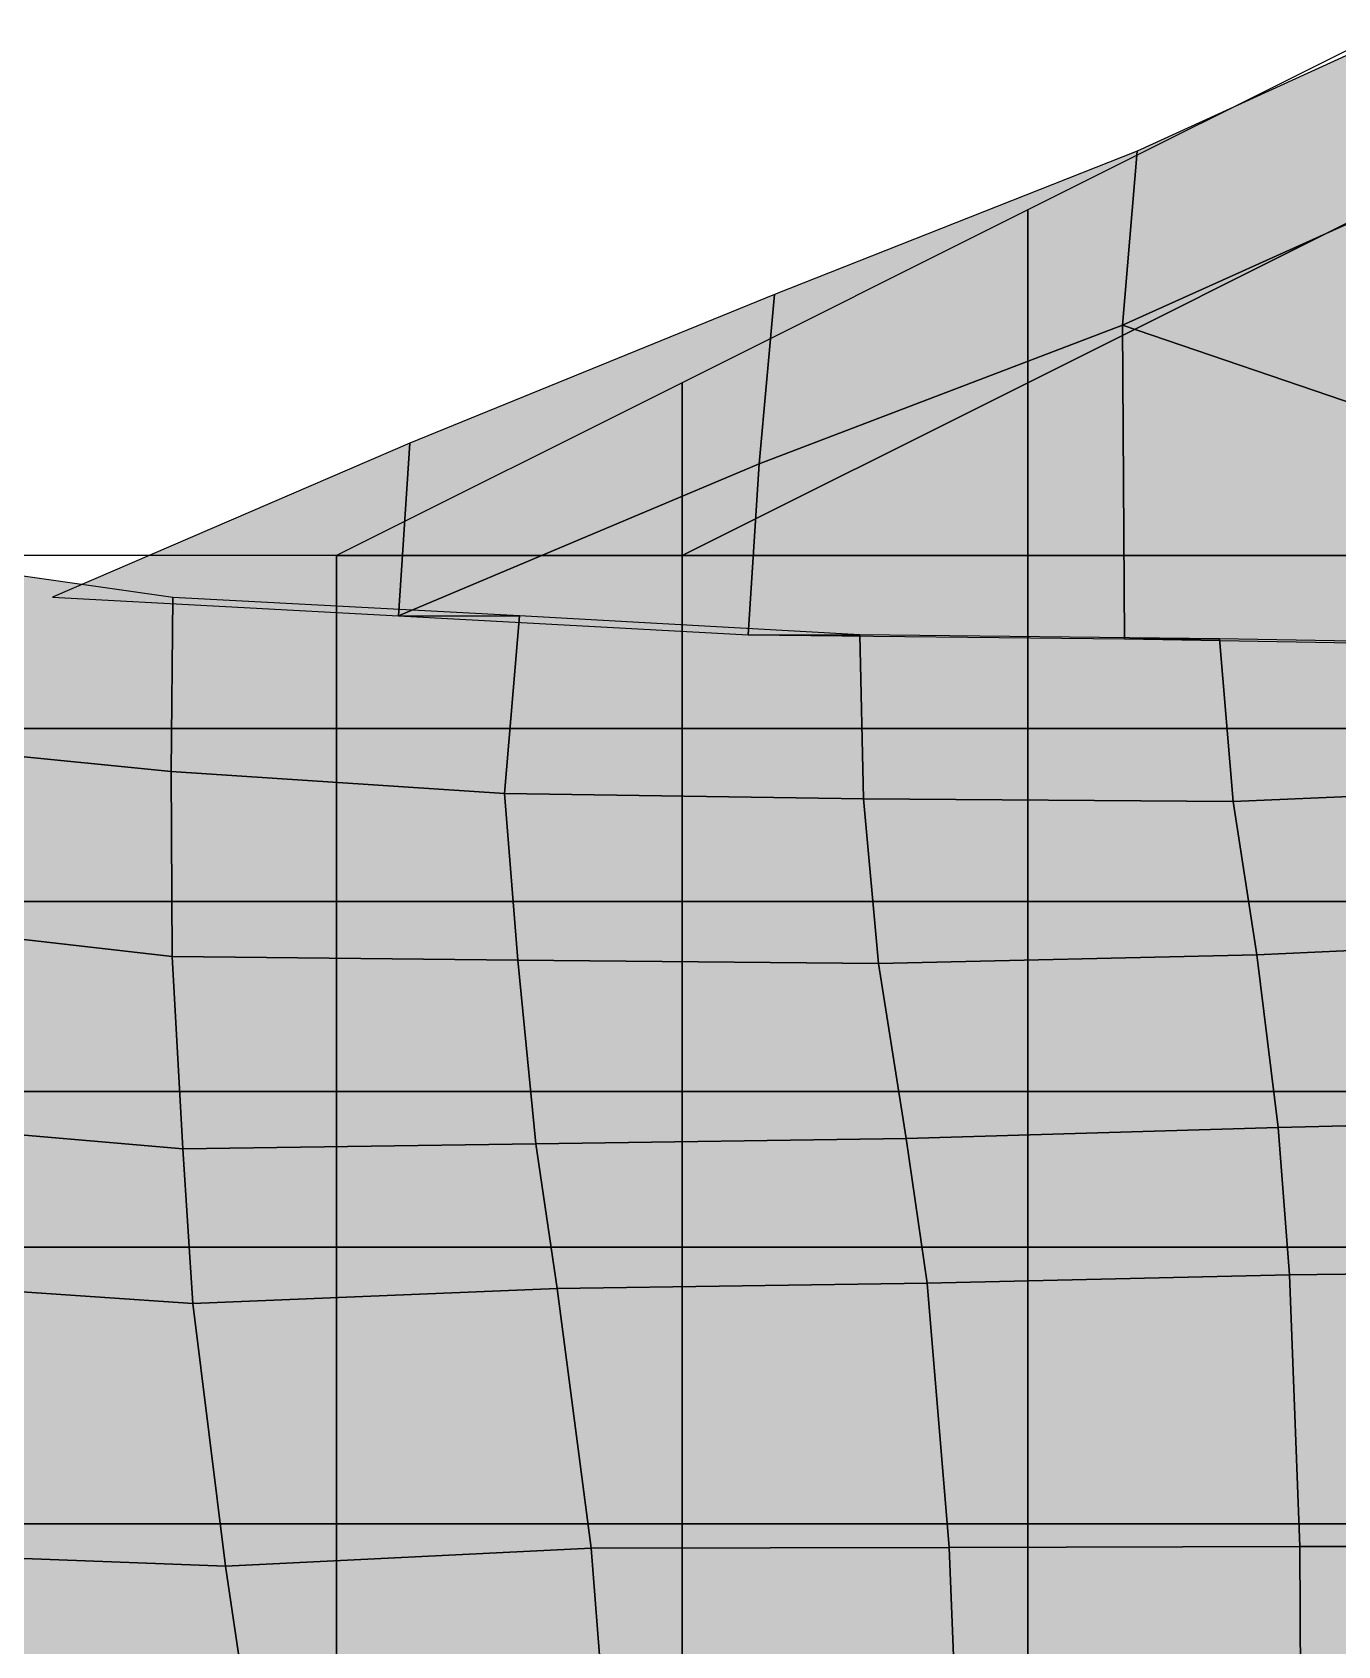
# Model space of a CAD drawing. Header units: inches. Extents: x -100 to 100, y -42 to 41.
# Drawn here: x -22.26 to -14.71, y -30.81 to -21.47 of the extents above; entities that cross this region are included whole.
import ezdxf

# ---------------------------------------------------------------- set-up
doc = ezdxf.new("R2010")
doc.units = ezdxf.units.IN
doc.header["$MEASUREMENT"] = 0
for name, color, linetype in [('Mesh-Ac1①', 7, 'Continuous'), ('Mesh-Acs', 7, 'Continuous'), ('Mesh-joint-hd-s3', 7, 'Continuous'), ('Mesh-MPC', 7, 'Continuous'), ('Mesh-SCP(50%)_Ac1①', 7, 'Continuous'), ('Mesh-SCP(50%)_Acs', 7, 'Continuous'), ('Mesh-盛石', 7, 'Continuous'), ('Undeformed Mesh-Ac1①', 7, 'Continuous'), ('Undeformed Mesh-Acs', 7, 'Continuous'), ('Undeformed Mesh-joint-hd-s3', 7, 'Continuous'), ('Undeformed Mesh-MPC', 7, 'Continuous'), ('Undeformed Mesh-SCP(50%)_Ac1①', 7, 'Continuous'), ('Undeformed Mesh-SCP(50%)_Acs', 7, 'Continuous'), ('Undeformed Mesh-盛石', 7, 'Continuous')]:
    doc.layers.add(name, color=color, linetype=linetype)

msp = doc.modelspace()

# ---------------------------------------------------------------- linework, layer by layer
at = {"color": 7, "true_color": 0xffffff, "transparency": 33554687}
for p, q in [((-21.4461, -24.7423), (-21.4461, -24.7423)), ((-20.141, -24.8489), (-19.4396, -24.8489)), ((-18.118, -24.9584), (-17.4705, -24.9584)), ((-15.94, -24.9814), (-15.3893, -24.9814)), ((-21.4564, -25.7487), (-21.4564, -25.7487)), ((-21.4509, -26.8182), (-21.4509, -26.8182)), ((-21.3886, -27.9324), (-21.3886, -27.9324)), ((-21.33, -28.8269), (-21.33, -28.8269)), ((-21.1409, -30.3465), (-21.1409, -30.3465))]:
    msp.add_line(p, q, dxfattribs=at)
for points in [[(-14.364, -21.4726), (-15.866, -22.1606), (-15.951, -23.1667)], [(-14.364, -21.4726), (-15.951, -23.1667), (-14.37, -22.4557)], [(-15.866, -22.1606), (-17.965, -22.9902), (-18.053, -23.9697)], [(-15.866, -22.1606), (-18.053, -23.9697), (-15.951, -23.1667)], [(-15.951, -23.1667), (-14.311, -23.7266), (-14.37, -22.4557)], [(-17.965, -22.9902), (-20.074, -23.85), (-20.141, -24.8489)], [(-17.965, -22.9902), (-20.141, -24.8489), (-18.053, -23.9697)], [(-18.118, -24.9584), (-15.94, -24.9814), (-15.951, -23.1667)], [(-18.118, -24.9584), (-15.951, -23.1667), (-18.053, -23.9697)], [(-15.951, -23.1667), (-15.94, -24.9814), (-14.336, -25.0093)], [(-15.951, -23.1667), (-14.336, -25.0093), (-14.311, -23.7266)], [(-20.074, -23.85), (-22.143, -24.7412), (-20.141, -24.8489)], [(-20.141, -24.8489), (-18.118, -24.9584), (-18.053, -23.9697)], [(-21.4564, -25.7487), (-21.4461, -24.7423), (-23.364, -24.46803)], [(-21.4564, -25.7487), (-23.364, -24.46803), (-23.3356, -25.56311)], [(-21.4461, -24.7423), (-21.4564, -25.7487), (-19.528, -25.8753)], [(-21.4461, -24.7423), (-19.528, -25.8753), (-19.4396, -24.8489)], [(-17.4705, -24.9584), (-19.4396, -24.8489), (-19.528, -25.8753)], [(-17.4705, -24.9584), (-19.528, -25.8753), (-17.4493, -25.9079)], [(-15.3893, -24.9814), (-17.4705, -24.9584), (-17.4493, -25.9079)], [(-15.3893, -24.9814), (-17.4493, -25.9079), (-15.3121, -25.9228)], [(-13.7539, -25.0093), (-15.3893, -24.9814), (-15.3121, -25.9228)], [(-13.7539, -25.0093), (-15.3121, -25.9228), (-13.619, -25.8489)], [(-23.3559, -26.6016), (-21.4564, -25.7487), (-23.3356, -25.56311)], [(-23.3559, -26.6016), (-21.4509, -26.8182), (-21.4564, -25.7487)], [(-21.4509, -26.8182), (-19.528, -25.8753), (-21.4564, -25.7487)], [(-15.1749, -26.8085), (-13.619, -25.8489), (-15.3121, -25.9228)], [(-15.1749, -26.8085), (-13.5264, -26.7354), (-13.619, -25.8489)], [(-21.4509, -26.8182), (-19.4491, -26.8409), (-19.528, -25.8753)], [(-19.4491, -26.8409), (-17.4493, -25.9079), (-19.528, -25.8753)], [(-19.4491, -26.8409), (-17.3629, -26.8595), (-17.4493, -25.9079)], [(-17.3629, -26.8595), (-15.3121, -25.9228), (-17.4493, -25.9079)], [(-17.3629, -26.8595), (-15.1749, -26.8085), (-15.3121, -25.9228)], [(-23.3513, -27.7602), (-21.4509, -26.8182), (-23.3559, -26.6016)], [(-15.0513, -27.8086), (-13.5264, -26.7354), (-15.1749, -26.8085)], [(-15.0513, -27.8086), (-13.471, -27.7675), (-13.5264, -26.7354)], [(-23.3513, -27.7602), (-21.3886, -27.9324), (-21.4509, -26.8182)], [(-21.3886, -27.9324), (-19.4491, -26.8409), (-21.4509, -26.8182)], [(-21.3886, -27.9324), (-19.3454, -27.902), (-19.4491, -26.8409)], [(-19.3454, -27.902), (-17.3629, -26.8595), (-19.4491, -26.8409)], [(-19.3454, -27.902), (-17.2029, -27.8727), (-17.3629, -26.8595)], [(-17.2029, -27.8727), (-15.1749, -26.8085), (-17.3629, -26.8595)], [(-17.2029, -27.8727), (-15.0513, -27.8086), (-15.1749, -26.8085)], [(-23.3105, -28.6912), (-21.3886, -27.9324), (-23.3513, -27.7602)], [(-17.0825, -28.7083), (-15.0513, -27.8086), (-17.2029, -27.8727)], [(-17.0825, -28.7083), (-14.9855, -28.6612), (-15.0513, -27.8086)], [(-14.9855, -28.6612), (-13.471, -27.7675), (-15.0513, -27.8086)], [(-14.9855, -28.6612), (-13.4465, -28.6433), (-13.471, -27.7675)], [(-19.2221, -28.7395), (-19.3454, -27.902), (-21.3886, -27.9324)], [(-19.2221, -28.7395), (-17.2029, -27.8727), (-19.3454, -27.902)], [(-19.2221, -28.7395), (-17.0825, -28.7083), (-17.2029, -27.8727)], [(-23.3105, -28.6912), (-21.33, -28.8269), (-21.3886, -27.9324)], [(-19.2221, -28.7395), (-21.3886, -27.9324), (-21.33, -28.8269)], [(-13.4465, -28.6433), (-14.9855, -28.6612), (-14.9248, -30.2318)], [(-13.4465, -28.6433), (-14.9248, -30.2318), (-13.4244, -30.2306)], [(-21.33, -28.8269), (-23.3105, -28.6912), (-23.2972, -30.2623)], [(-19.2221, -28.7395), (-21.33, -28.8269), (-21.1409, -30.3465)], [(-19.2221, -28.7395), (-21.1409, -30.3465), (-19.0258, -30.2415)], [(-17.0825, -28.7083), (-19.2221, -28.7395), (-19.0258, -30.2415)], [(-17.0825, -28.7083), (-19.0258, -30.2415), (-16.9537, -30.237)], [(-14.9855, -28.6612), (-17.0825, -28.7083), (-16.9537, -30.237)], [(-14.9855, -28.6612), (-16.9537, -30.237), (-14.9248, -30.2318)], [(-21.33, -28.8269), (-23.2972, -30.2623), (-21.1409, -30.3465)], [(-18.9519, -31.19781), (-16.9537, -30.237), (-19.0258, -30.2415)], [(-18.9519, -31.19781), (-16.9158, -31.2266), (-16.9537, -30.237)], [(-16.9158, -31.2266), (-14.9248, -30.2318), (-16.9537, -30.237)], [(-16.9158, -31.2266), (-14.9205, -31.2301), (-14.9248, -30.2318)], [(-14.9205, -31.2301), (-13.4244, -30.2306), (-14.9248, -30.2318)], [(-14.9205, -31.2301), (-13.4196, -31.2313), (-13.4244, -30.2306)], [(-23.1053, -31.16864), (-21.1409, -30.3465), (-23.2972, -30.2623)], [(-18.9519, -31.19781), (-19.0258, -30.2415), (-21.1409, -30.3465)], [(-23.1053, -31.16864), (-20.9992, -31.3089), (-21.1409, -30.3465)], [(-18.9519, -31.19781), (-21.1409, -30.3465), (-20.9992, -31.3089)]]:
    msp.add_solid(points, dxfattribs=at)
at = {"layer": 'Mesh-Ac1①', "color": 18, "true_color": 0x000000, "transparency": 33554559}
for p, q in [((-21.4461, -24.7423), (-23.364, -24.46803)), ((-21.4564, -25.7487), (-21.4461, -24.7423)), ((-21.4564, -25.7487), (-23.3356, -25.56311)), ((-23.3356, -25.56311), (-21.4564, -25.7487)), ((-21.4509, -26.8182), (-21.4564, -25.7487)), ((-21.4509, -26.8182), (-23.3559, -26.6016)), ((-23.3559, -26.6016), (-21.4509, -26.8182)), ((-21.3886, -27.9324), (-21.4509, -26.8182)), ((-21.3886, -27.9324), (-23.3513, -27.7602)), ((-23.3513, -27.7602), (-21.3886, -27.9324)), ((-21.33, -28.8269), (-21.3886, -27.9324)), ((-21.33, -28.8269), (-23.3105, -28.6912)), ((-23.3105, -28.6912), (-21.33, -28.8269)), ((-21.1409, -30.3465), (-21.33, -28.8269)), ((-23.2972, -30.2623), (-21.1409, -30.3465))]:
    msp.add_line(p, q, dxfattribs=at)
at = {"layer": 'Mesh-Acs', "color": 18, "true_color": 0x000000, "transparency": 33554559}
for p, q in [((-21.1409, -30.3465), (-23.2972, -30.2623)), ((-20.9992, -31.3089), (-21.1409, -30.3465))]:
    msp.add_line(p, q, dxfattribs=at)
at = {"layer": 'Mesh-joint-hd-s3', "color": 18, "true_color": 0x000000, "transparency": 33554559}
for p, q in [((-20.141, -24.8489), (-19.4396, -24.8489)), ((-18.118, -24.9584), (-17.4705, -24.9584)), ((-15.94, -24.9814), (-15.3893, -24.9814))]:
    msp.add_line(p, q, dxfattribs=at)
at = {"layer": 'Mesh-MPC', "color": 18, "true_color": 0x000000, "transparency": 33554559}
for p, q in [((-21.4461, -24.7423), (-21.4461, -24.7423)), ((-21.4564, -25.7487), (-21.4564, -25.7487)), ((-21.4509, -26.8182), (-21.4509, -26.8182)), ((-21.3886, -27.9324), (-21.3886, -27.9324)), ((-21.33, -28.8269), (-21.33, -28.8269)), ((-21.1409, -30.3465), (-21.1409, -30.3465))]:
    msp.add_line(p, q, dxfattribs=at)
at = {"layer": 'Mesh-SCP(50%)_Ac1①', "color": 18, "true_color": 0x000000, "transparency": 33554559}
for p, q in [((-21.4461, -24.7423), (-21.4564, -25.7487)), ((-19.4396, -24.8489), (-21.4461, -24.7423)), ((-19.528, -25.8753), (-19.4396, -24.8489)), ((-19.4396, -24.8489), (-19.528, -25.8753)), ((-17.4705, -24.9584), (-19.4396, -24.8489)), ((-17.4493, -25.9079), (-17.4705, -24.9584)), ((-15.3893, -24.9814), (-17.4705, -24.9584)), ((-17.4705, -24.9584), (-17.4493, -25.9079)), ((-15.3121, -25.9228), (-15.3893, -24.9814)), ((-13.7539, -25.0093), (-15.3893, -24.9814)), ((-15.3893, -24.9814), (-15.3121, -25.9228)), ((-19.528, -25.8753), (-21.4564, -25.7487)), ((-21.4564, -25.7487), (-21.4509, -26.8182)), ((-21.4564, -25.7487), (-19.528, -25.8753)), ((-13.619, -25.8489), (-15.3121, -25.9228)), ((-15.3121, -25.9228), (-13.619, -25.8489)), ((-19.4491, -26.8409), (-19.528, -25.8753)), ((-17.4493, -25.9079), (-19.528, -25.8753)), ((-19.528, -25.8753), (-19.4491, -26.8409)), ((-19.528, -25.8753), (-17.4493, -25.9079)), ((-17.3629, -26.8595), (-17.4493, -25.9079)), ((-15.3121, -25.9228), (-17.4493, -25.9079)), ((-17.4493, -25.9079), (-17.3629, -26.8595)), ((-17.4493, -25.9079), (-15.3121, -25.9228)), ((-15.1749, -26.8085), (-15.3121, -25.9228)), ((-15.3121, -25.9228), (-15.1749, -26.8085)), ((-13.5264, -26.7354), (-15.1749, -26.8085)), ((-15.1749, -26.8085), (-13.5264, -26.7354)), ((-19.4491, -26.8409), (-21.4509, -26.8182)), ((-21.4509, -26.8182), (-21.3886, -27.9324)), ((-21.4509, -26.8182), (-19.4491, -26.8409)), ((-19.3454, -27.902), (-19.4491, -26.8409)), ((-17.3629, -26.8595), (-19.4491, -26.8409)), ((-19.4491, -26.8409), (-19.3454, -27.902)), ((-19.4491, -26.8409), (-17.3629, -26.8595)), ((-15.1749, -26.8085), (-17.3629, -26.8595)), ((-17.3629, -26.8595), (-15.1749, -26.8085)), ((-17.2029, -27.8727), (-17.3629, -26.8595)), ((-17.3629, -26.8595), (-17.2029, -27.8727)), ((-15.0513, -27.8086), (-15.1749, -26.8085)), ((-15.1749, -26.8085), (-15.0513, -27.8086)), ((-15.0513, -27.8086), (-17.2029, -27.8727)), ((-17.2029, -27.8727), (-15.0513, -27.8086)), ((-13.471, -27.7675), (-15.0513, -27.8086)), ((-15.0513, -27.8086), (-13.471, -27.7675)), ((-14.9855, -28.6612), (-15.0513, -27.8086)), ((-15.0513, -27.8086), (-14.9855, -28.6612)), ((-19.3454, -27.902), (-21.3886, -27.9324)), ((-21.3886, -27.9324), (-19.3454, -27.902)), ((-19.3454, -27.902), (-17.2029, -27.8727)), ((-17.2029, -27.8727), (-19.3454, -27.902)), ((-19.2221, -28.7395), (-19.3454, -27.902)), ((-19.3454, -27.902), (-19.2221, -28.7395)), ((-17.0825, -28.7083), (-17.2029, -27.8727)), ((-17.2029, -27.8727), (-17.0825, -28.7083)), ((-21.3886, -27.9324), (-21.33, -28.8269)), ((-13.4465, -28.6433), (-14.9855, -28.6612)), ((-14.9855, -28.6612), (-13.4465, -28.6433)), ((-19.2221, -28.7395), (-21.33, -28.8269)), ((-21.33, -28.8269), (-19.2221, -28.7395)), ((-17.0825, -28.7083), (-19.2221, -28.7395)), ((-19.2221, -28.7395), (-17.0825, -28.7083)), ((-19.0258, -30.2415), (-19.2221, -28.7395)), ((-19.2221, -28.7395), (-19.0258, -30.2415)), ((-14.9855, -28.6612), (-17.0825, -28.7083)), ((-17.0825, -28.7083), (-14.9855, -28.6612)), ((-16.9537, -30.237), (-17.0825, -28.7083)), ((-17.0825, -28.7083), (-16.9537, -30.237)), ((-14.9248, -30.2318), (-14.9855, -28.6612)), ((-14.9855, -28.6612), (-14.9248, -30.2318)), ((-21.33, -28.8269), (-21.1409, -30.3465)), ((-19.0258, -30.2415), (-16.9537, -30.237)), ((-16.9537, -30.237), (-14.9248, -30.2318)), ((-14.9248, -30.2318), (-13.4244, -30.2306)), ((-21.1409, -30.3465), (-19.0258, -30.2415))]:
    msp.add_line(p, q, dxfattribs=at)
at = {"layer": 'Mesh-SCP(50%)_Acs', "color": 18, "true_color": 0x000000, "transparency": 33554559}
for p, q in [((-16.9537, -30.237), (-19.0258, -30.2415)), ((-14.9248, -30.2318), (-16.9537, -30.237)), ((-16.9158, -31.2266), (-16.9537, -30.237)), ((-16.9537, -30.237), (-16.9158, -31.2266)), ((-13.4244, -30.2306), (-14.9248, -30.2318)), ((-14.9205, -31.2301), (-14.9248, -30.2318)), ((-14.9248, -30.2318), (-14.9205, -31.2301)), ((-19.0258, -30.2415), (-21.1409, -30.3465)), ((-18.9519, -31.19781), (-19.0258, -30.2415)), ((-19.0258, -30.2415), (-18.9519, -31.19781)), ((-21.1409, -30.3465), (-20.9992, -31.3089))]:
    msp.add_line(p, q, dxfattribs=at)
at = {"layer": 'Mesh-盛石', "color": 18, "true_color": 0x000000, "transparency": 33554559}
for p, q in [((-14.364, -21.4726), (-15.866, -22.1606)), ((-15.866, -22.1606), (-17.965, -22.9902)), ((-15.951, -23.1667), (-15.866, -22.1606)), ((-15.866, -22.1606), (-15.951, -23.1667)), ((-15.951, -23.1667), (-14.37, -22.4557)), ((-14.37, -22.4557), (-15.951, -23.1667)), ((-17.965, -22.9902), (-20.074, -23.85)), ((-18.053, -23.9697), (-17.965, -22.9902)), ((-17.965, -22.9902), (-18.053, -23.9697)), ((-15.951, -23.1667), (-18.053, -23.9697)), ((-18.053, -23.9697), (-15.951, -23.1667)), ((-15.94, -24.9814), (-15.951, -23.1667)), ((-15.951, -23.1667), (-15.94, -24.9814)), ((-14.311, -23.7266), (-15.951, -23.1667)), ((-15.951, -23.1667), (-14.311, -23.7266)), ((-20.074, -23.85), (-22.143, -24.7412)), ((-20.141, -24.8489), (-20.074, -23.85)), ((-20.074, -23.85), (-20.141, -24.8489)), ((-20.141, -24.8489), (-18.053, -23.9697)), ((-18.053, -23.9697), (-20.141, -24.8489)), ((-18.118, -24.9584), (-18.053, -23.9697)), ((-18.053, -23.9697), (-18.118, -24.9584)), ((-22.143, -24.7412), (-20.141, -24.8489)), ((-20.141, -24.8489), (-18.118, -24.9584)), ((-18.118, -24.9584), (-15.94, -24.9814)), ((-15.94, -24.9814), (-14.336, -25.0093))]:
    msp.add_line(p, q, dxfattribs=at)
at = {"layer": 'Undeformed Mesh-Ac1①', "color": 1, "true_color": 0xff0000, "transparency": 33554687}
for p, q in [((-20.5, -24.5), (-22.5, -24.5)), ((-20.5, -25.5), (-20.5, -24.5)), ((-20.5, -25.5), (-22.5, -25.5)), ((-22.5, -25.5), (-20.5, -25.5)), ((-20.5, -26.5), (-20.5, -25.5)), ((-20.5, -26.5), (-22.5, -26.5)), ((-22.5, -26.5), (-20.5, -26.5)), ((-20.5, -27.6), (-20.5, -26.5)), ((-20.5, -27.6), (-22.5, -27.6)), ((-22.5, -27.6), (-20.5, -27.6)), ((-20.5, -28.5), (-20.5, -27.6)), ((-20.5, -28.5), (-22.5, -28.5)), ((-22.5, -28.5), (-20.5, -28.5)), ((-20.5, -30.1), (-20.5, -28.5)), ((-22.5, -30.1), (-20.5, -30.1))]:
    msp.add_line(p, q, dxfattribs=at)
at = {"layer": 'Undeformed Mesh-Acs', "color": 1, "true_color": 0xff0000, "transparency": 33554687}
for p, q in [((-20.5, -30.1), (-22.5, -30.1)), ((-20.5, -31.1), (-20.5, -30.1))]:
    msp.add_line(p, q, dxfattribs=at)
at = {"layer": 'Undeformed Mesh-joint-hd-s3', "color": 1, "true_color": 0xff0000, "transparency": 33554687}
for p, q in [((-18.5, -24.5), (-18.5, -24.5)), ((-16.5, -24.5), (-16.5, -24.5))]:
    msp.add_line(p, q, dxfattribs=at)
at = {"layer": 'Undeformed Mesh-MPC', "color": 1, "true_color": 0xff0000, "transparency": 33554687}
for p, q in [((-20.5, -24.5), (-20.5, -24.5)), ((-20.5, -25.5), (-20.5, -25.5)), ((-20.5, -26.5), (-20.5, -26.5)), ((-20.5, -27.6), (-20.5, -27.6)), ((-20.5, -28.5), (-20.5, -28.5)), ((-20.5, -30.1), (-20.5, -30.1))]:
    msp.add_line(p, q, dxfattribs=at)
at = {"layer": 'Undeformed Mesh-SCP(50%)_Ac1①', "color": 1, "true_color": 0xff0000, "transparency": 33554687}
for p, q in [((-20.5, -24.5), (-20.5, -25.5)), ((-18.5, -24.5), (-20.5, -24.5)), ((-18.5, -25.5), (-18.5, -24.5)), ((-16.5, -24.5), (-18.5, -24.5)), ((-18.5, -24.5), (-18.5, -25.5)), ((-16.5, -25.5), (-16.5, -24.5)), ((-14.5, -24.5), (-16.5, -24.5)), ((-16.5, -24.5), (-16.5, -25.5)), ((-18.5, -25.5), (-20.5, -25.5)), ((-20.5, -25.5), (-20.5, -26.5)), ((-20.5, -25.5), (-18.5, -25.5)), ((-18.5, -26.5), (-18.5, -25.5)), ((-16.5, -25.5), (-18.5, -25.5)), ((-18.5, -25.5), (-18.5, -26.5)), ((-18.5, -25.5), (-16.5, -25.5)), ((-16.5, -26.5), (-16.5, -25.5)), ((-14.5, -25.5), (-16.5, -25.5)), ((-16.5, -25.5), (-16.5, -26.5)), ((-16.5, -25.5), (-14.5, -25.5)), ((-18.5, -26.5), (-20.5, -26.5)), ((-20.5, -26.5), (-20.5, -27.6)), ((-20.5, -26.5), (-18.5, -26.5)), ((-18.5, -27.6), (-18.5, -26.5)), ((-16.5, -26.5), (-18.5, -26.5)), ((-18.5, -26.5), (-18.5, -27.6)), ((-18.5, -26.5), (-16.5, -26.5)), ((-16.5, -27.6), (-16.5, -26.5)), ((-14.5, -26.5), (-16.5, -26.5)), ((-16.5, -26.5), (-16.5, -27.6)), ((-16.5, -26.5), (-14.5, -26.5)), ((-18.5, -27.6), (-20.5, -27.6)), ((-20.5, -27.6), (-20.5, -28.5)), ((-20.5, -27.6), (-18.5, -27.6)), ((-18.5, -28.5), (-18.5, -27.6)), ((-18.5, -27.6), (-16.5, -27.6)), ((-16.5, -27.6), (-18.5, -27.6)), ((-18.5, -27.6), (-18.5, -28.5)), ((-16.5, -28.5), (-16.5, -27.6)), ((-14.5, -27.6), (-16.5, -27.6)), ((-16.5, -27.6), (-16.5, -28.5)), ((-16.5, -27.6), (-14.5, -27.6)), ((-18.5, -28.5), (-20.5, -28.5)), ((-20.5, -28.5), (-20.5, -30.1)), ((-20.5, -28.5), (-18.5, -28.5)), ((-18.5, -30.1), (-18.5, -28.5)), ((-16.5, -28.5), (-18.5, -28.5)), ((-18.5, -28.5), (-18.5, -30.1)), ((-18.5, -28.5), (-16.5, -28.5)), ((-16.5, -30.1), (-16.5, -28.5)), ((-14.5, -28.5), (-16.5, -28.5)), ((-16.5, -28.5), (-16.5, -30.1)), ((-16.5, -28.5), (-14.5, -28.5)), ((-20.5, -30.1), (-18.5, -30.1)), ((-18.5, -30.1), (-16.5, -30.1)), ((-16.5, -30.1), (-14.5, -30.1))]:
    msp.add_line(p, q, dxfattribs=at)
at = {"layer": 'Undeformed Mesh-SCP(50%)_Acs', "color": 1, "true_color": 0xff0000, "transparency": 33554687}
for p, q in [((-18.5, -30.1), (-20.5, -30.1)), ((-20.5, -30.1), (-20.5, -31.1)), ((-18.5, -31.1), (-18.5, -30.1)), ((-16.5, -30.1), (-18.5, -30.1)), ((-18.5, -30.1), (-18.5, -31.1)), ((-16.5, -31.1), (-16.5, -30.1)), ((-14.5, -30.1), (-16.5, -30.1)), ((-16.5, -30.1), (-16.5, -31.1))]:
    msp.add_line(p, q, dxfattribs=at)
at = {"layer": 'Undeformed Mesh-盛石', "color": 1, "true_color": 0xff0000, "transparency": 33554687}
for p, q in [((-14.5, -21.5), (-16.5, -22.5)), ((-16.5, -22.5), (-18.5, -23.5)), ((-16.5, -23.5), (-16.5, -22.5)), ((-14.5, -22.5), (-16.5, -23.5)), ((-16.5, -22.5), (-16.5, -23.5)), ((-16.5, -23.5), (-14.5, -22.5)), ((-18.5, -23.5), (-20.5, -24.5)), ((-18.5, -24.5), (-18.5, -23.5)), ((-18.5, -23.5), (-18.5, -24.5)), ((-18.5, -24.5), (-16.5, -23.5)), ((-16.5, -23.5), (-18.5, -24.5)), ((-16.5, -24.5), (-16.5, -23.5)), ((-16.5, -23.5), (-16.5, -24.5)), ((-20.5, -24.5), (-18.5, -24.5)), ((-18.5, -24.5), (-16.5, -24.5)), ((-16.5, -24.5), (-14.5, -24.5))]:
    msp.add_line(p, q, dxfattribs=at)

doc.saveas('drawing.dxf')
